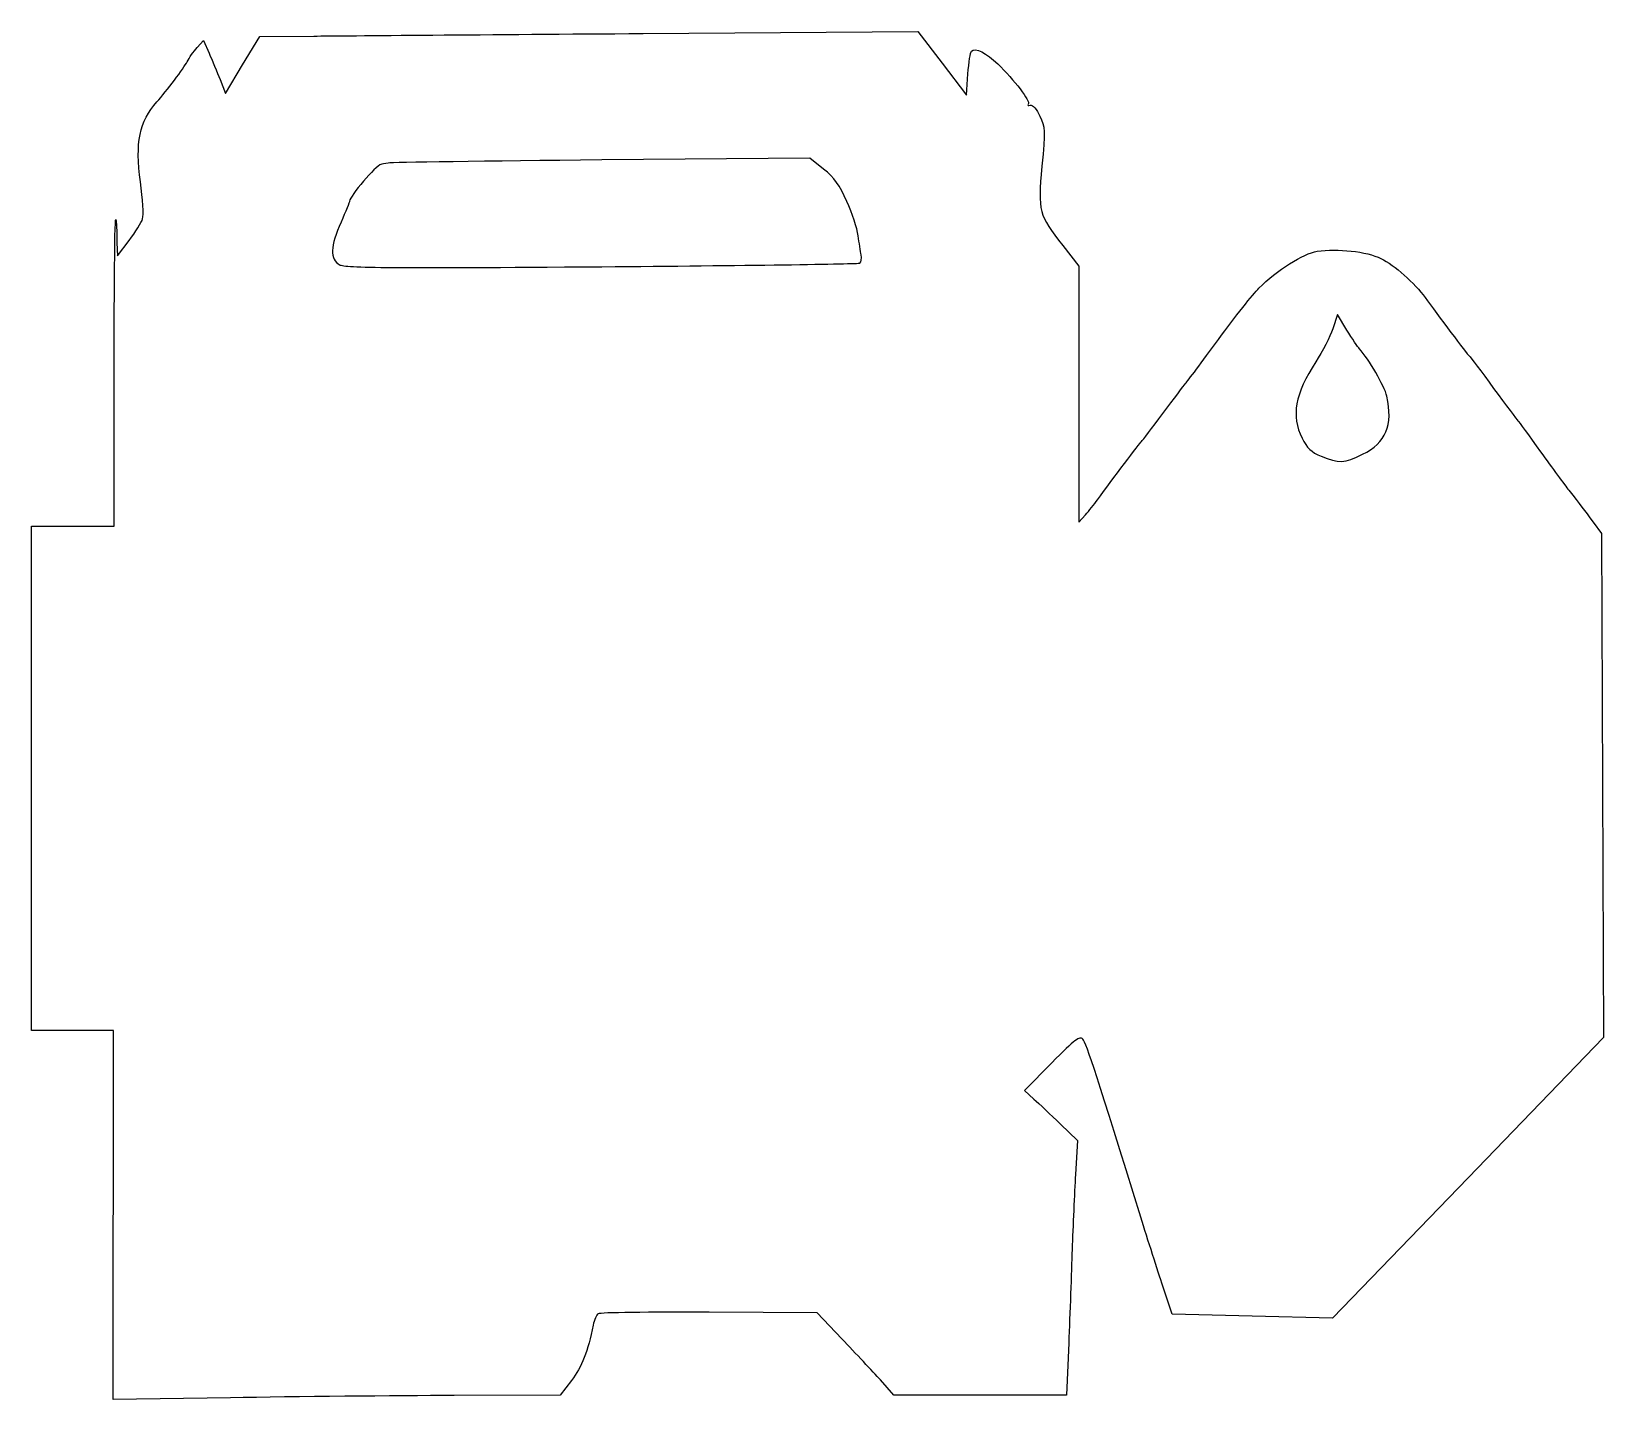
# Model space of a CAD drawing. Header units: centimetres. Extents: x -11.6 to 11.6, y -10.1 to 10.1.
import ezdxf

# ---------------------------------------------------------------- set-up
doc = ezdxf.new("R2010")
doc.units = ezdxf.units.CM
doc.header["$MEASUREMENT"] = 0
doc.layers.add('Layer 1', color=7, linetype='Continuous')

msp = doc.modelspace()

# ---------------------------------------------------------------- linework, layer by layer
at = {"layer": 'Layer 1'}
for points, knots in [([(1.47939, 10.07642), (1.47939, 10.07642), (-2.57051, 10.04663), (-2.57051, 10.04663), (-2.57051, 10.04663), (-4.79796, 10.03007), (-6.97921, 10.01311), (-7.41778, 10.00866), (-7.41778, 10.00866), (-7.41778, 10.00866), (-8.21518, 10.00051), (-8.21518, 10.00051), (-8.21518, 10.00051), (-8.21518, 10.00051), (-8.46828, 9.58316), (-8.46828, 9.58316), (-8.46828, 9.58316), (-8.46828, 9.58316), (-8.72141, 9.16446), (-8.72141, 9.16446), (-8.72141, 9.16446), (-8.72141, 9.16446), (-8.8001, 9.36636), (-8.8001, 9.36636), (-8.8001, 9.36636), (-8.84333, 9.4769), (-8.91681, 9.652), (-8.96271, 9.75527), (-8.96271, 9.75527), (-8.96271, 9.75527), (-9.04534, 9.94225), (-9.04534, 9.94225), (-9.04534, 9.94225), (-9.04534, 9.94225), (-9.13847, 9.83927), (-9.13847, 9.83927), (-9.13847, 9.83927), (-9.18956, 9.78233), (-9.25534, 9.6875), (-9.28534, 9.62922), (-9.28534, 9.62922), (-9.33294, 9.5368), (-9.59109, 9.19673), (-9.73257, 9.03841), (-9.73257, 9.03841), (-9.98964, 8.75078), (-10.05264, 8.43921), (-9.9739, 7.85948), (-9.9739, 7.85948), (-9.94011, 7.61082), (-9.92583, 7.36616), (-9.94112, 7.31611), (-9.94112, 7.31611), (-9.95641, 7.26606), (-10.04566, 7.12199), (-10.14048, 6.99631), (-10.14048, 6.99631), (-10.14048, 6.99631), (-10.3136, 6.76866), (-10.3136, 6.76866), (-10.3136, 6.76866), (-10.37207, 9.11845), (-10.36157, 3.00676), (-10.36212, 2.78742), (-10.36212, 2.78742), (-10.36212, 2.78742), (-11.5792, 2.78741), (-11.5792, 2.78741), (-11.5792, 2.78741), (-11.5792, 2.78741), (-11.5792, -4.63981), (-11.5792, -4.63981), (-11.5792, -4.63981), (-11.5792, -4.63981), (-10.3713, -4.63981), (-10.3713, -4.63981), (-10.3713, -4.63981), (-10.3713, -4.63981), (-10.37657, -10.07644), (-10.37657, -10.07644), (-10.37657, -10.07644), (-10.37657, -10.07644), (-8.6454, -10.04935), (-8.6454, -10.04935), (-8.6454, -10.04935), (-7.69332, -10.03464), (-6.2102, -10.02003), (-5.35091, -10.01683), (-5.35091, -10.01683), (-5.35091, -10.01683), (-3.78892, -10.01141), (-3.78892, -10.01141), (-3.78892, -10.01141), (-3.78892, -10.01141), (-3.62366, -9.79464), (-3.62366, -9.79464), (-3.62366, -9.79464), (-3.47266, -9.59726), (-3.38146, -9.36522), (-3.30497, -8.98158), (-3.30497, -8.98158), (-3.28957, -8.90435), (-3.2557, -8.82847), (-3.23023, -8.81219), (-3.23023, -8.81219), (-3.20475, -8.79594), (-2.4699, -8.78594), (-1.59611, -8.79055), (-1.59611, -8.79055), (-1.59611, -8.79055), (-0.00657, -8.79867), (-0.00657, -8.79867), (-0.00657, -8.79867), (-0.00657, -8.79867), (0.35803, -9.18216), (0.35803, -9.18216), (0.35803, -9.18216), (0.55917, -9.39269), (0.81531, -9.665), (0.92591, -9.7879), (0.92591, -9.7879), (0.92591, -9.7879), (1.12657, -10.01147), (1.12657, -10.01147), (1.12657, -10.01147), (1.12657, -10.01147), (2.39871, -10.01146), (2.39871, -10.01146), (2.39871, -10.01146), (2.39871, -10.01146), (3.66956, -10.01146), (3.66956, -10.01146), (3.66956, -10.01146), (3.66956, -10.01146), (3.70102, -9.24179), (3.70102, -9.24179), (3.70102, -9.24179), (3.71787, -8.81846), (3.73978, -8.19891), (3.75084, -7.86503), (3.75084, -7.86503), (3.76193, -7.53113), (3.78457, -7.03352), (3.80069, -6.75926), (3.80069, -6.75926), (3.80069, -6.75926), (3.82956, -6.2606), (3.82956, -6.2606), (3.82956, -6.2606), (3.82956, -6.2606), (3.57773, -6.01803), (3.57773, -6.01803), (3.57773, -6.01803), (3.43925, -5.88473), (3.26343, -5.71889), (3.18691, -5.64944), (3.18691, -5.64944), (3.18691, -5.64944), (3.0479, -5.52339), (3.0479, -5.52339), (3.0479, -5.52339), (3.0479, -5.52339), (3.45187, -5.11416), (3.45187, -5.11416), (3.45187, -5.11416), (3.79448, -4.767), (3.8625, -4.71617), (3.90957, -4.76859), (3.90957, -4.76859), (3.95902, -4.82373), (4.13306, -5.35681), (4.76203, -7.38799), (4.76203, -7.38799), (4.86543, -7.72189), (5.01177, -8.18042), (5.08728, -8.40703), (5.08728, -8.40703), (5.08728, -8.40703), (5.225, -8.81896), (5.225, -8.81896), (5.225, -8.81896), (5.225, -8.81896), (6.40533, -8.84878), (6.40533, -8.84878), (6.40533, -8.84878), (6.40533, -8.84878), (7.58699, -8.87857), (7.58699, -8.87857), (7.58699, -8.87857), (7.58699, -8.87857), (9.58309, -6.81075), (9.58309, -6.81075), (9.58309, -6.81075), (9.58309, -6.81075), (11.57916, -4.74287), (11.57916, -4.74287), (11.57916, -4.74287), (11.57916, -4.74287), (11.56474, -1.03132), (11.56474, -1.03132), (11.56474, -1.03132), (11.56474, -1.03132), (11.55029, 2.68026), (11.55029, 2.68026), (11.55029, 2.68026), (11.55029, 2.68026), (11.4257, 2.84965), (11.4257, 2.84965), (11.4257, 2.84965), (11.29343, 3.02933), (11.23779, 3.10315), (11.06769, 3.31852), (11.06769, 3.31852), (11.00914, 3.39263), (10.82181, 3.64779), (10.65063, 3.88632), (10.65063, 3.88632), (10.47942, 4.12482), (10.32882, 4.32968), (10.31617, 4.34162), (10.31617, 4.34162), (10.30352, 4.35356), (10.14292, 4.56818), (9.95946, 4.81861), (9.95946, 4.81861), (9.77597, 5.06904), (9.61455, 5.28364), (9.6001, 5.29557), (9.6001, 5.29557), (9.5751, 5.31626), (9.12446, 5.91435), (8.95224, 6.15605), (8.95224, 6.15605), (8.80516, 6.36243), (8.49422, 6.63717), (8.30041, 6.73197), (8.30041, 6.73197), (8.08985, 6.835), (7.65821, 6.8835), (7.36273, 6.83767), (7.36273, 6.83767), (7.15757, 6.80589), (6.76477, 6.55877), (6.50236, 6.29564), (6.50236, 6.29564), (6.4173, 6.21031), (6.1493, 5.87112), (5.90694, 5.54086), (5.90694, 5.54086), (5.66458, 5.21058), (5.4468, 4.91777), (5.42299, 4.89041), (5.42299, 4.89041), (5.39918, 4.86305), (5.24876, 4.66464), (5.08858, 4.45001), (5.08858, 4.45001), (4.92837, 4.23535), (4.78637, 4.04996), (4.77248, 4.03805), (4.77248, 4.03805), (4.74988, 4.01868), (4.33999, 3.47449), (4.12462, 3.1776), (4.12462, 3.1776), (4.07887, 3.11452), (3.9986, 3.0134), (3.94626, 2.954), (3.94626, 2.954), (3.94626, 2.954), (3.85053, 2.84695), (3.85053, 2.84695), (3.85053, 2.84695), (3.85053, 2.84695), (3.85053, 4.73187), (3.85053, 4.73187), (3.85053, 4.73187), (3.85053, 4.73187), (3.84921, 6.61816), (3.84921, 6.61816), (3.84921, 6.61816), (3.84921, 6.61816), (3.61312, 6.92169), (3.61312, 6.92169), (3.61312, 6.92169), (3.25633, 7.37934), (3.24548, 7.419), (3.30626, 8.08977), (3.30626, 8.08977), (3.35447, 8.62232), (3.35259, 8.66646), (3.27607, 8.82965), (3.27607, 8.82965), (3.22728, 8.93368), (3.17066, 8.99687), (3.13441, 8.98819), (3.13441, 8.98819), (3.1012, 8.98023), (3.08845, 8.98814), (3.10557, 9.00581), (3.10557, 9.00581), (3.14182, 9.04328), (2.89814, 9.3653), (2.65573, 9.59935), (2.65573, 9.59935), (2.48955, 9.75977), (2.31995, 9.84189), (2.26751, 9.78771), (2.26751, 9.78771), (2.25269, 9.77242), (2.22936, 9.62092), (2.21637, 9.45029), (2.21637, 9.45029), (2.21637, 9.45029), (2.19274, 9.13996), (2.19274, 9.13996), (2.19274, 9.13996), (2.19274, 9.13996), (1.83603, 9.60745), (1.83603, 9.60745), (1.83603, 9.60745), (1.83603, 9.60745), (1.47939, 10.07642), (1.47939, 10.07642)], [0, 0, 0, 0, 0.01219512, 0.01219512, 0.01219512, 0.01219512, 0.02439024, 0.02439024, 0.02439024, 0.02439024, 0.03658537, 0.03658537, 0.03658537, 0.03658537, 0.04878049, 0.04878049, 0.04878049, 0.04878049, 0.06097561, 0.06097561, 0.06097561, 0.06097561, 0.07317073, 0.07317073, 0.07317073, 0.07317073, 0.08536585, 0.08536585, 0.08536585, 0.08536585, 0.09756098, 0.09756098, 0.09756098, 0.09756098, 0.1097561, 0.1097561, 0.1097561, 0.1097561, 0.12195122, 0.12195122, 0.12195122, 0.12195122, 0.13414634, 0.13414634, 0.13414634, 0.13414634, 0.14634146, 0.14634146, 0.14634146, 0.14634146, 0.15853659, 0.15853659, 0.15853659, 0.15853659, 0.17073171, 0.17073171, 0.17073171, 0.17073171, 0.18292683, 0.18292683, 0.18292683, 0.18292683, 0.19512195, 0.19512195, 0.19512195, 0.19512195, 0.20731707, 0.20731707, 0.20731707, 0.20731707, 0.2195122, 0.2195122, 0.2195122, 0.2195122, 0.23170732, 0.23170732, 0.23170732, 0.23170732, 0.24390244, 0.24390244, 0.24390244, 0.24390244, 0.25609756, 0.25609756, 0.25609756, 0.25609756, 0.26829268, 0.26829268, 0.26829268, 0.26829268, 0.2804878, 0.2804878, 0.2804878, 0.2804878, 0.29268293, 0.29268293, 0.29268293, 0.29268293, 0.30487805, 0.30487805, 0.30487805, 0.30487805, 0.31707317, 0.31707317, 0.31707317, 0.31707317, 0.32926829, 0.32926829, 0.32926829, 0.32926829, 0.34146341, 0.34146341, 0.34146341, 0.34146341, 0.35365854, 0.35365854, 0.35365854, 0.35365854, 0.36585366, 0.36585366, 0.36585366, 0.36585366, 0.37804878, 0.37804878, 0.37804878, 0.37804878, 0.3902439, 0.3902439, 0.3902439, 0.3902439, 0.40243902, 0.40243902, 0.40243902, 0.40243902, 0.41463415, 0.41463415, 0.41463415, 0.41463415, 0.42682927, 0.42682927, 0.42682927, 0.42682927, 0.43902439, 0.43902439, 0.43902439, 0.43902439, 0.45121951, 0.45121951, 0.45121951, 0.45121951, 0.46341463, 0.46341463, 0.46341463, 0.46341463, 0.47560976, 0.47560976, 0.47560976, 0.47560976, 0.48780488, 0.48780488, 0.48780488, 0.48780488, 0.5, 0.5, 0.5, 0.5, 0.51219512, 0.51219512, 0.51219512, 0.51219512, 0.52439024, 0.52439024, 0.52439024, 0.52439024, 0.53658537, 0.53658537, 0.53658537, 0.53658537, 0.54878049, 0.54878049, 0.54878049, 0.54878049, 0.56097561, 0.56097561, 0.56097561, 0.56097561, 0.57317073, 0.57317073, 0.57317073, 0.57317073, 0.58536585, 0.58536585, 0.58536585, 0.58536585, 0.59756098, 0.59756098, 0.59756098, 0.59756098, 0.6097561, 0.6097561, 0.6097561, 0.6097561, 0.62195122, 0.62195122, 0.62195122, 0.62195122, 0.63414634, 0.63414634, 0.63414634, 0.63414634, 0.64634146, 0.64634146, 0.64634146, 0.64634146, 0.65853659, 0.65853659, 0.65853659, 0.65853659, 0.67073171, 0.67073171, 0.67073171, 0.67073171, 0.68292683, 0.68292683, 0.68292683, 0.68292683, 0.69512195, 0.69512195, 0.69512195, 0.69512195, 0.70731707, 0.70731707, 0.70731707, 0.70731707, 0.7195122, 0.7195122, 0.7195122, 0.7195122, 0.73170732, 0.73170732, 0.73170732, 0.73170732, 0.74390244, 0.74390244, 0.74390244, 0.74390244, 0.75609756, 0.75609756, 0.75609756, 0.75609756, 0.76829268, 0.76829268, 0.76829268, 0.76829268, 0.7804878, 0.7804878, 0.7804878, 0.7804878, 0.79268293, 0.79268293, 0.79268293, 0.79268293, 0.80487805, 0.80487805, 0.80487805, 0.80487805, 0.81707317, 0.81707317, 0.81707317, 0.81707317, 0.82926829, 0.82926829, 0.82926829, 0.82926829, 0.84146341, 0.84146341, 0.84146341, 0.84146341, 0.85365854, 0.85365854, 0.85365854, 0.85365854, 0.86585366, 0.86585366, 0.86585366, 0.86585366, 0.87804878, 0.87804878, 0.87804878, 0.87804878, 0.8902439, 0.8902439, 0.8902439, 0.8902439, 0.90243902, 0.90243902, 0.90243902, 0.90243902, 0.91463415, 0.91463415, 0.91463415, 0.91463415, 0.92682927, 0.92682927, 0.92682927, 0.92682927, 0.93902439, 0.93902439, 0.93902439, 0.93902439, 0.95121951, 0.95121951, 0.95121951, 0.95121951, 0.96341463, 0.96341463, 0.96341463, 0.96341463, 0.97560976, 0.97560976, 0.97560976, 0.97560976, 1, 1, 1, 1]), ([(-0.11538, 8.21182), (-0.11538, 8.21182), (0.09052, 8.04786), (0.09052, 8.04786), (0.09052, 8.04786), (0.24787, 7.92216), (0.32677, 7.81241), (0.43413, 7.57222), (0.43413, 7.57222), (0.51104, 7.40019), (0.5856, 7.1728), (0.59936, 7.06811), (0.59936, 7.06811), (0.61314, 6.96344), (0.63246, 6.83578), (0.64265, 6.78355), (0.64265, 6.78355), (0.65284, 6.73135), (0.64477, 6.6774), (0.62431, 6.6643), (0.62431, 6.6643), (0.6038, 6.6512), (-1.10614, 6.62744), (-3.17511, 6.61144), (-3.17511, 6.61144), (-6.26341, 6.58755), (-6.95458, 6.5926), (-7.04009, 6.63991), (-7.04009, 6.63991), (-7.18355, 6.71923), (-7.1777, 6.9109), (-7.01911, 7.26867), (-7.01911, 7.26867), (-6.94987, 7.42488), (-6.89322, 7.56336), (-6.89322, 7.57627), (-6.89322, 7.57627), (-6.89322, 7.64821), (-6.50264, 8.10554), (-6.43157, 8.11697), (-6.43157, 8.11697), (-6.42003, 8.11882), (-6.37281, 8.12811), (-6.32666, 8.13732), (-6.32666, 8.13732), (-6.28049, 8.1465), (-4.86407, 8.16748), (-3.17907, 8.18338), (-3.17907, 8.18338), (-3.17907, 8.18338), (-0.11538, 8.21182), (-0.11538, 8.21182)], [0, 0, 0, 0, 0.07142857, 0.07142857, 0.07142857, 0.07142857, 0.14285714, 0.14285714, 0.14285714, 0.14285714, 0.21428571, 0.21428571, 0.21428571, 0.21428571, 0.28571429, 0.28571429, 0.28571429, 0.28571429, 0.35714286, 0.35714286, 0.35714286, 0.35714286, 0.42857143, 0.42857143, 0.42857143, 0.42857143, 0.5, 0.5, 0.5, 0.5, 0.57142857, 0.57142857, 0.57142857, 0.57142857, 0.64285714, 0.64285714, 0.64285714, 0.64285714, 0.71428571, 0.71428571, 0.71428571, 0.71428571, 0.78571429, 0.78571429, 0.78571429, 0.78571429, 0.85714286, 0.85714286, 0.85714286, 0.85714286, 1, 1, 1, 1]), ([(7.65913, 5.90682), (7.65913, 5.90682), (7.79947, 5.67782), (7.79947, 5.67782), (7.79947, 5.67782), (7.87715, 5.5514), (7.96044, 5.42596), (7.98439, 5.40003), (7.98439, 5.40003), (8.12054, 5.25252), (8.35317, 4.8497), (8.38571, 4.70486), (8.38571, 4.70486), (8.48223, 4.27496), (8.37452, 4.01533), (8.0303, 3.84708), (8.0303, 3.84708), (7.76273, 3.71632), (7.67372, 3.71201), (7.41911, 3.81864), (7.41911, 3.81864), (7.27242, 3.88008), (7.21038, 3.93895), (7.13714, 4.08695), (7.13714, 4.08695), (6.97548, 4.41347), (7.03345, 4.73669), (7.33912, 5.20759), (7.33912, 5.20759), (7.43919, 5.36179), (7.55182, 5.58147), (7.5896, 5.69678), (7.5896, 5.69678), (7.5896, 5.69678), (7.65913, 5.90682), (7.65913, 5.90682)], [0, 0, 0, 0, 0.1, 0.1, 0.1, 0.1, 0.2, 0.2, 0.2, 0.2, 0.3, 0.3, 0.3, 0.3, 0.4, 0.4, 0.4, 0.4, 0.5, 0.5, 0.5, 0.5, 0.6, 0.6, 0.6, 0.6, 0.7, 0.7, 0.7, 0.7, 0.8, 0.8, 0.8, 0.8, 1, 1, 1, 1])]:
    msp.add_open_spline(points, degree=3, knots=knots, dxfattribs=at)

doc.saveas('drawing.dxf')
